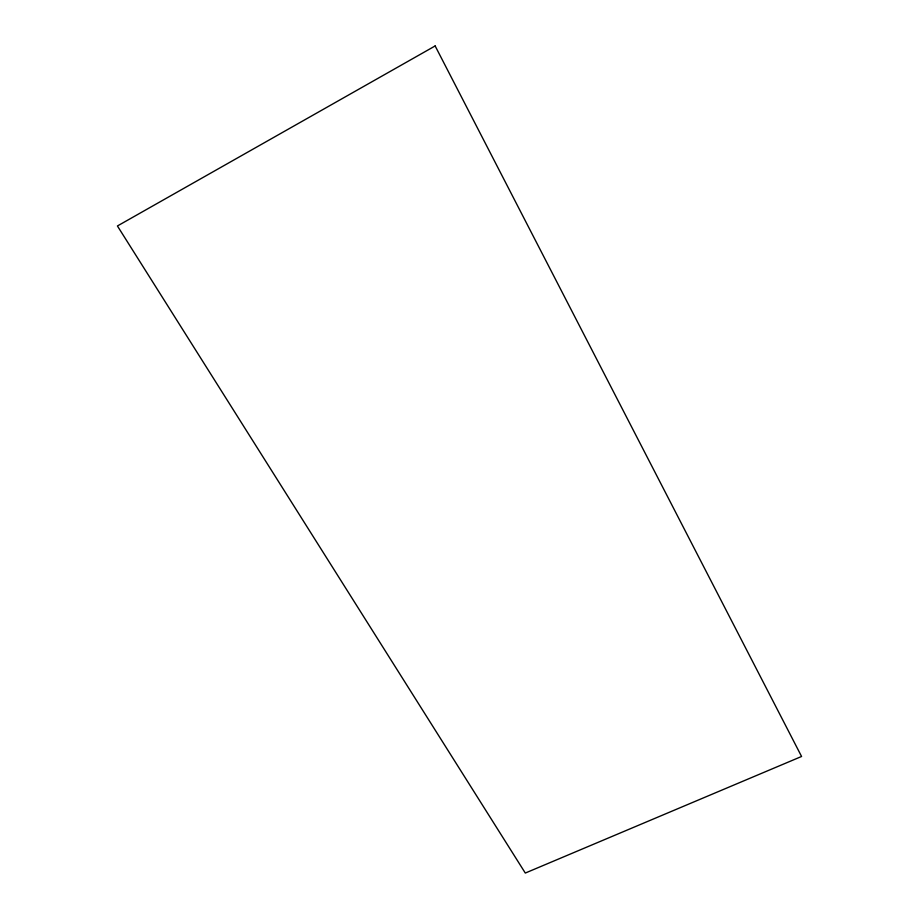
<?xml version="1.0" encoding="UTF-8"?>
<svg xmlns="http://www.w3.org/2000/svg" width="919" height="919" viewBox="0 0 919 919"><rect width="100%" height="100%" fill="white"/><g stroke="black" fill="none" stroke-linecap="round" stroke-linejoin="round"><path stroke-width="1.38" d="M435.147 45.95L117.425 225.971L525.3 873.05L801.575 756.475L435.147 45.95"/></g></svg>
